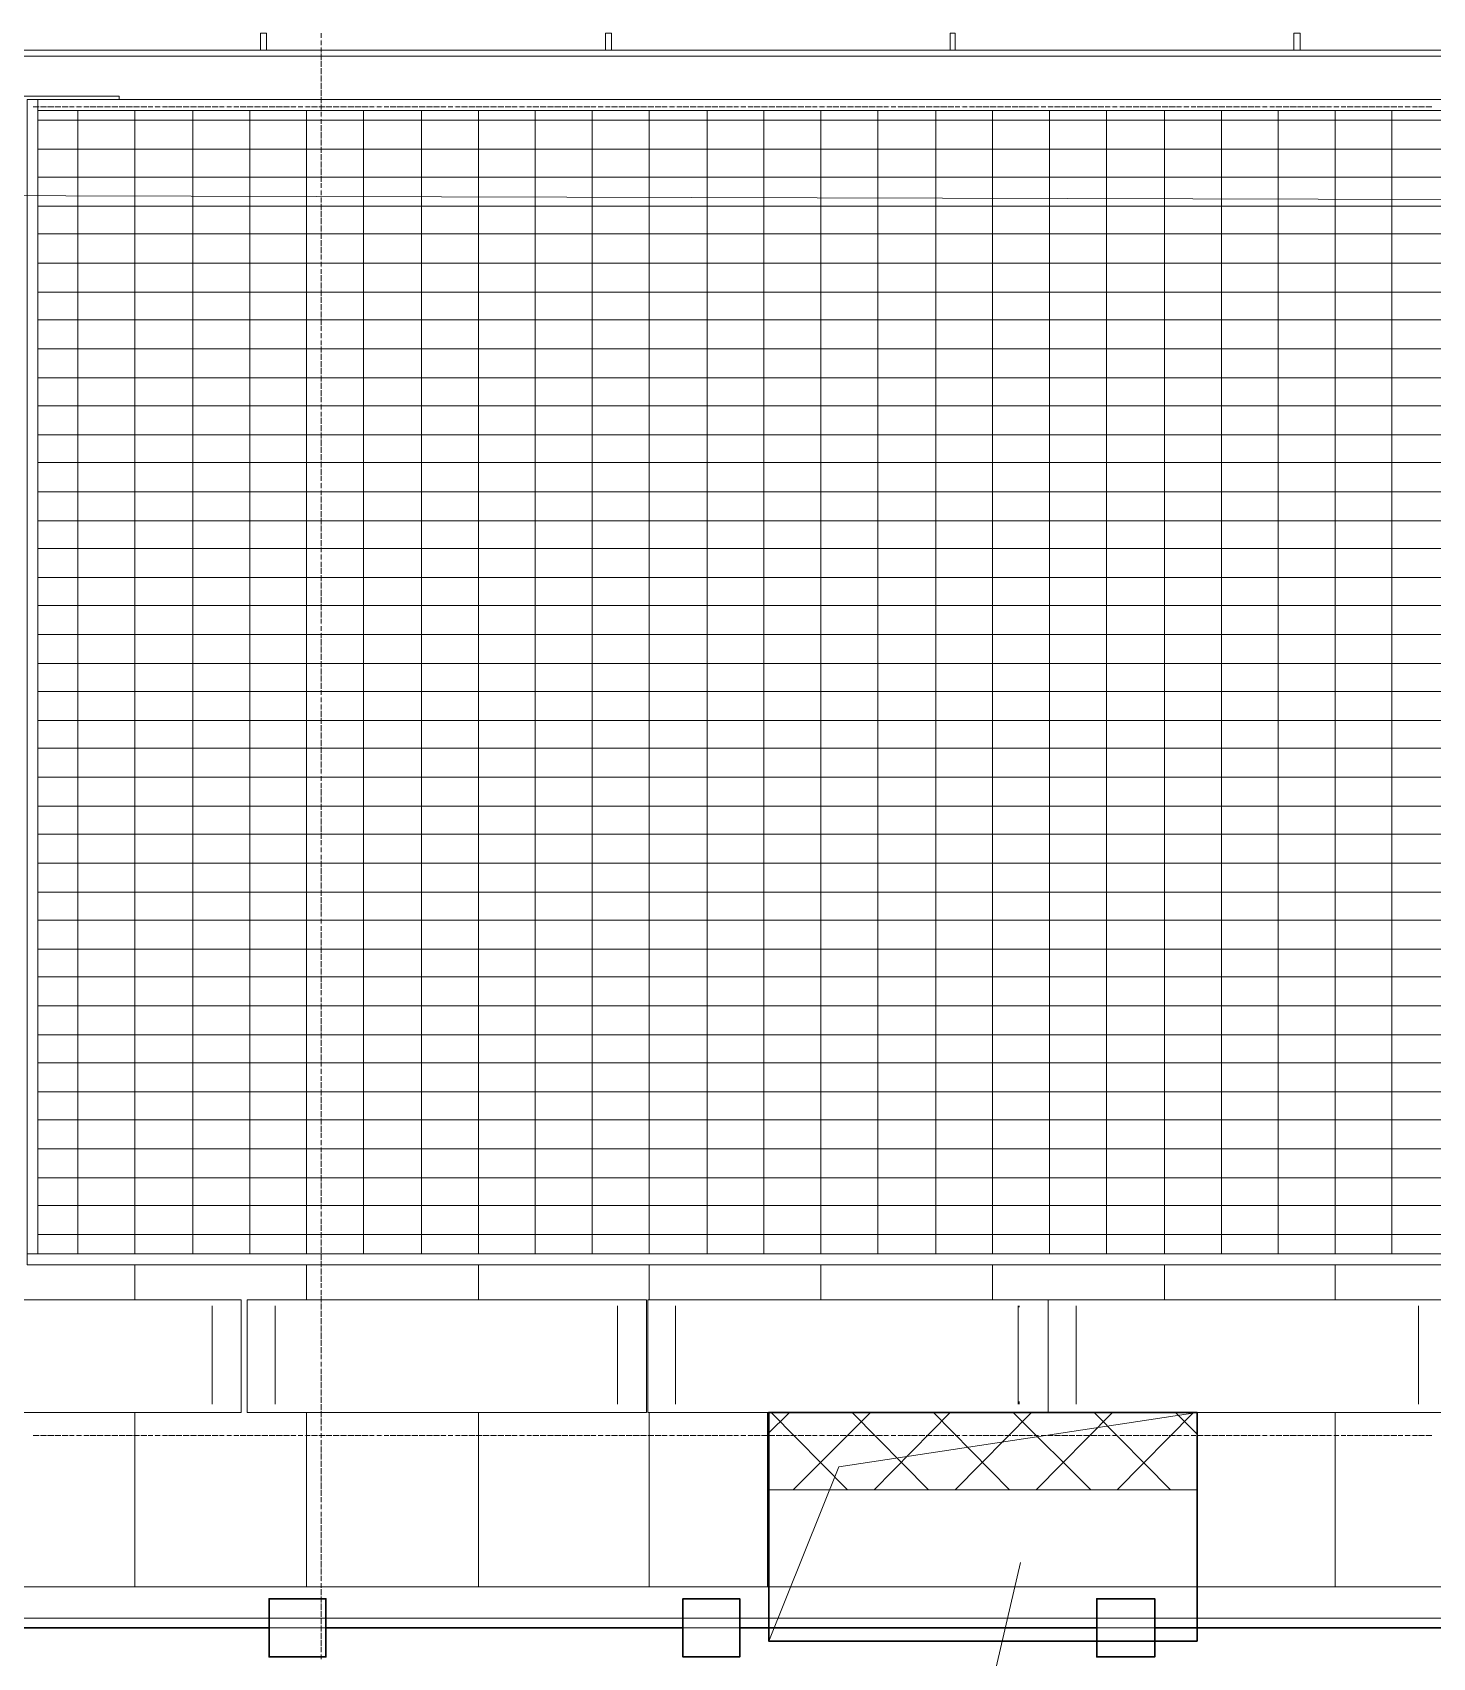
# Model space of a CAD drawing. Header units: millimetres. Extents: x -42533 to 645315, y 3457 to 82611.
# Drawn here: x 560725 to 565625, y 19596 to 25284 of the extents above; entities that cross this region are included whole.
import ezdxf

# ---------------------------------------------------------------- set-up
doc = ezdxf.new("R2010")
doc.units = ezdxf.units.MM
for name, color, linetype, true_color in [('PDF _!ЭОМ.Молниезащита', 7, 'Continuous', 0x954a95), ('PDF _Аннотация', 7, 'Continuous', 0xbababa), ('PDF _Крыша', 7, 'Continuous', 0xbababa), ('PDF _Крыша штриховка', 7, 'Continuous', 0xbababa), ('PDF _Обобщенные модели', 7, 'Continuous', 0xbababa), ('PDF _Ограждение', 7, 'Continuous', 0xbababa), ('PDF _Оси', 7, 'Continuous', 0xbababa), ('PDF _Перекрытие', 7, 'Continuous', 0xbababa), ('PDF _Перекрытие штриховка', 7, 'Continuous', 0xbababa)]:
    doc.layers.add(name, color=color, linetype=linetype, true_color=true_color)
doc.layers.add('PDF _Линии', color=7, linetype='Continuous')

msp = doc.modelspace()

# ---------------------------------------------------------------- linework, layer by layer
at = {"layer": 'PDF _!ЭОМ.Молниезащита', "color": 5, "lineweight": 30}
for points in [[(561552.6, 19699.3), (560553, 19699.3), (560303.1, 19699.3), (560303.1, 19597.6), (560099.8, 19597.6), (560099.8, 19800.9), (560303.1, 19800.9), (560303.1, 19699.3)], [(563001.1, 19699.3), (562001.5, 19699.3), (561751.6, 19699.3), (561751.6, 19597.6), (561552.6, 19597.6), (561552.6, 19800.9), (561751.6, 19800.9), (561751.6, 19699.3)], [(564449.5, 19699.3), (563450, 19699.3), (563200.1, 19699.3), (563200.1, 19597.6), (563001.1, 19597.6), (563001.1, 19800.9), (563200.1, 19800.9), (563200.1, 19699.3)], [(565902.3, 19699.3), (564902.7, 19699.3), (564652.8, 19699.3), (564652.8, 19597.6), (564449.5, 19597.6), (564449.5, 19800.9), (564652.8, 19800.9), (564652.8, 19699.3)]]:
    msp.add_lwpolyline(points, dxfattribs=at)
at = {"layer": 'PDF _!ЭОМ.Молниезащита', "color": 116, "lineweight": 30, "true_color": 0x136734}
msp.add_circle((567904.4, 20845.7), 12246.5, dxfattribs=at)
at = {"layer": 'PDF _!ЭОМ.Молниезащита', "lineweight": 13}
msp.add_arc((569238.6, 19731.8), 18425.9, 113.6261, 221.93481, dxfattribs=at)
at = {"layer": 'PDF _Аннотация', "color": 8, "lineweight": 9}
msp.add_lwpolyline([(564182.7, 19928), (563992.1, 19110.6), (563784.6, 19110.6), (563115.4, 19110.6)], dxfattribs=at)
at = {"layer": 'PDF _Крыша', "color": 8, "lineweight": 9}
msp.add_lwpolyline([(563297.5, 19843.3), (563297.5, 20453.2), (564801.1, 20453.2), (564801.1, 19843.3)], dxfattribs=at)
at = {"layer": 'PDF _Крыша штриховка', "color": 8, "lineweight": 9}
for points in [[(561082.4, 20969.9), (561082.4, 20847.1)], [(561683.9, 20969.9), (561683.9, 20847.1)], [(562285.3, 20969.9), (562285.3, 20847.1)], [(562882.5, 20969.9), (562882.5, 20847.1)], [(563483.9, 20969.9), (563483.9, 20847.1)], [(564085.3, 20969.9), (564085.3, 20847.1)], [(564686.7, 20969.9), (564686.7, 20847.1)], [(565283.9, 20969.9), (565283.9, 20847.1)], [(561082.4, 20453.2), (561082.4, 19843.3)], [(561683.9, 20453.2), (561683.9, 19843.3)], [(562285.3, 20453.2), (562285.3, 19843.3)], [(562882.5, 20453.2), (562882.5, 19843.3)], [(563483.9, 20453.2), (563483.9, 20453.2)], [(564085.3, 20453.2), (564085.3, 20453.2)], [(564686.7, 20453.2), (564686.7, 20453.2)], [(565283.9, 20453.2), (565283.9, 19843.3)]]:
    msp.add_lwpolyline(points, dxfattribs=at)
at = {"layer": 'PDF _Линии', "color": 8, "lineweight": 9}
for points in [[(553827.3, 24730.9), (582318.5, 24654.6), (582229.5, 32125.8), (589577.9, 32125.8), (589577.9, 54975.5), (598506, 54975.5), (598785.5, 20686.1), (592369, 20686.1), (592432.5, 12524.6), (585626.3, 12571.2), (585592.4, 14451.7), (550752.4, 14451.7), (550752.4, 12478), (543802.2, 12478), (543764.1, 20783.5), (537415.3, 20800.5), (537356, 32655.2)], [(563301.8, 19652.7), (563547.4, 20262.6), (564801.1, 20453.2)]]:
    msp.add_lwpolyline(points, dxfattribs=at)
at = {"layer": 'PDF _Линии', "color": 8, "lineweight": 30}
msp.add_lwpolyline([(564801.1, 20453.2), (563301.8, 20453.2), (563301.8, 19652.7), (564801.1, 19652.7)], close=True, dxfattribs=at)
at = {"layer": 'PDF _Обобщенные модели', "color": 8, "lineweight": 9}
for points in [[(559629.7, 25061.2), (561027.4, 25061.2), (561027.4, 25057), (561027.4, 25048.5)], [(561353.5, 20821.6), (561353.5, 20825.9), (561353.5, 20482.8), (561353.5, 20491.3)], [(561573.7, 20821.6), (561573.7, 20825.9), (561573.7, 20482.8), (561573.7, 20491.3)], [(562772.3, 20821.6), (562772.3, 20825.9), (562772.3, 20482.8), (562772.3, 20491.3)], [(562975.6, 20821.6), (562975.6, 20825.9), (562975.6, 20482.8), (562975.6, 20491.3)], [(564174.2, 20825.9), (564174.2, 20482.8)], [(564178.5, 20821.6), (564178.5, 20825.9)], [(564377.5, 20821.6), (564377.5, 20825.9), (564377.5, 20482.8), (564377.5, 20491.3)], [(565576.1, 20821.6), (565576.1, 20825.9), (565576.1, 20482.8), (565576.1, 20491.3)], [(564178.5, 20482.8), (564178.5, 20491.3)]]:
    msp.add_lwpolyline(points, dxfattribs=at)
for points in [[(561455.1, 20847.1), (561455.1, 20830.1), (561455.1, 20821.6), (561455.1, 20487), (561455.1, 20478.6), (561455.1, 20474.3), (561455.1, 20457.4), (561455.1, 20453.2), (560053.2, 20453.2), (560053.2, 20457.4), (560053.2, 20474.3), (560053.2, 20478.6), (560053.2, 20487), (560053.2, 20821.6), (560053.2, 20830.1), (560053.2, 20847.1)], [(562874, 20847.1), (562874, 20830.1), (562874, 20821.6), (562874, 20487), (562874, 20478.6), (562874, 20474.3), (562874, 20457.4), (562874, 20453.2), (561476.3, 20453.2), (561476.3, 20457.4), (561476.3, 20474.3), (561476.3, 20478.6), (561476.3, 20487), (561476.3, 20821.6), (561476.3, 20830.1), (561476.3, 20847.1)], [(564280.1, 20847.1), (564280.1, 20830.1), (564280.1, 20821.6), (564280.1, 20487), (564280.1, 20478.6), (564280.1, 20474.3), (564280.1, 20457.4), (564280.1, 20453.2), (562878.2, 20453.2), (562878.2, 20457.4), (562878.2, 20474.3), (562878.2, 20478.6), (562878.2, 20487), (562878.2, 20821.6), (562878.2, 20830.1), (562878.2, 20847.1)], [(565677.8, 20847.1), (565677.8, 20830.1), (565677.8, 20821.6), (565677.8, 20487), (565677.8, 20478.6), (565677.8, 20474.3), (565677.8, 20457.4), (565677.8, 20453.2), (564280.1, 20453.2), (564280.1, 20457.4), (564280.1, 20474.3), (564280.1, 20478.6), (564280.1, 20487), (564280.1, 20821.6), (564280.1, 20830.1), (564280.1, 20847.1)]]:
    msp.add_lwpolyline(points, close=True, dxfattribs=at)
at = {"layer": 'PDF _Обобщенные модели', "color": 8, "lineweight": 18}
for points in [[(559523.8, 19843.3), (573364.9, 19843.3)], [(583559.4, 19733.2), (559523.8, 19733.2)], [(559523.8, 19699.3), (589323.7, 19699.3)]]:
    msp.add_lwpolyline(points, dxfattribs=at)
at = {"layer": 'PDF _Ограждение', "color": 8, "lineweight": 9}
for points in [[(561522.9, 25281.5), (561522.9, 25243.3), (561522.9, 25222.2), (561544.1, 25222.2), (561544.1, 25243.3), (561544.1, 25281.5)], [(562730, 25281.5), (562730, 25243.3), (562730, 25222.2), (562751.2, 25222.2), (562751.2, 25243.3), (562751.2, 25281.5)], [(563937.1, 25281.5), (563937.1, 25243.3), (563937.1, 25222.2), (563954, 25222.2), (563954, 25243.3), (563954, 25281.5)], [(565139.9, 25281.5), (565139.9, 25243.3), (565139.9, 25222.2), (565161.1, 25222.2), (565161.1, 25243.3), (565161.1, 25281.5)], [(581852.6, 25201), (554293.2, 25201), (554293.2, 25222.2), (581839.9, 25222.2), (554293.2, 25222.2), (554293.2, 25201), (581852.6, 25201), (581852.6, 25213.7)], [(575652, 21008), (575694.4, 21008), (575694.4, 25010.4), (560743.6, 25010.4), (560743.6, 25048.5), (560705.5, 25048.5), (560705.5, 21008), (575652, 21008), (575652, 25010.4), (575694.4, 25010.4), (575694.4, 25048.5), (560743.6, 25048.5), (560743.6, 21008), (560705.5, 21008), (560705.5, 20969.9), (575652, 20969.9)]]:
    msp.add_lwpolyline(points, close=True, dxfattribs=at)
at = {"layer": 'PDF _Оси', "color": 8, "lineweight": 9}
for points in [[(561734.7, 25264.5), (561734.7, 25281.5)], [(561734.7, 25260.3), (561734.7, 25260.3)], [(561734.7, 25239.1), (561734.7, 25256)], [(561734.7, 25234.9), (561734.7, 25234.9)], [(561734.7, 25213.7), (561734.7, 25230.6)], [(561734.7, 25188.3), (561734.7, 25209.5)], [(561734.7, 25162.9), (561734.7, 25184)], [(561734.7, 25137.5), (561734.7, 25158.6)], [(561734.7, 25112), (561734.7, 25133.2)], [(561734.7, 25086.6), (561734.7, 25107.8)], [(561734.7, 25061.2), (561734.7, 25082.4)], [(561734.7, 25035.8), (561734.7, 25057)], [(561734.7, 25014.6), (561734.7, 25031.6)], [(560726.7, 25023.1), (560747.8, 25023.1)], [(560752.1, 25023.1), (560773.3, 25023.1)], [(560777.5, 25023.1), (560798.7, 25023.1)], [(560802.9, 25023.1), (560824.1, 25023.1)], [(560828.3, 25023.1), (560849.5, 25023.1)], [(560853.7, 25023.1), (560870.7, 25023.1)], [(560874.9, 25023.1), (560874.9, 25023.1)], [(560879.1, 25023.1), (560896.1, 25023.1)], [(560900.3, 25023.1), (560900.3, 25023.1)], [(560904.6, 25023.1), (560921.5, 25023.1)], [(560925.7, 25023.1), (560946.9, 25023.1)], [(560951.1, 25023.1), (560972.3, 25023.1)], [(560976.6, 25023.1), (560997.7, 25023.1)], [(561002, 25023.1), (561023.1, 25023.1)], [(561027.4, 25023.1), (561048.6, 25023.1)], [(561052.8, 25023.1), (561074, 25023.1)], [(561078.2, 25023.1), (561099.4, 25023.1)], [(561103.6, 25023.1), (561124.8, 25023.1)], [(561129, 25023.1), (561146, 25023.1)], [(561150.2, 25023.1), (561150.2, 25023.1)], [(561154.4, 25023.1), (561171.4, 25023.1)], [(561175.6, 25023.1), (561175.6, 25023.1)], [(561179.9, 25023.1), (561196.8, 25023.1)], [(561201, 25023.1), (561222.2, 25023.1)], [(561226.4, 25023.1), (561247.6, 25023.1)], [(561251.9, 25023.1), (561273, 25023.1)], [(561277.3, 25023.1), (561298.4, 25023.1)], [(561302.7, 25023.1), (561323.9, 25023.1)], [(561328.1, 25023.1), (561349.3, 25023.1)], [(561353.5, 25023.1), (561374.7, 25023.1)], [(561378.9, 25023.1), (561395.9, 25023.1)], [(561400.1, 25023.1), (561400.1, 25023.1)], [(561404.3, 25023.1), (561421.3, 25023.1)], [(561425.5, 25023.1), (561425.5, 25023.1)], [(561429.7, 25023.1), (561446.7, 25023.1)], [(561450.9, 25023.1), (561472.1, 25023.1)], [(561476.3, 25023.1), (561497.5, 25023.1)], [(561501.7, 25023.1), (561522.9, 25023.1)], [(561527.1, 25023.1), (561548.3, 25023.1)], [(561552.6, 25023.1), (561573.7, 25023.1)], [(561578, 25023.1), (561599.2, 25023.1)], [(561603.4, 25023.1), (561624.6, 25023.1)], [(561628.8, 25023.1), (561645.7, 25023.1)], [(561650, 25023.1), (561650, 25023.1)], [(561654.2, 25023.1), (561671.2, 25023.1)], [(561675.4, 25023.1), (561675.4, 25023.1)], [(561679.6, 25023.1), (561696.6, 25023.1)], [(561700.8, 25023.1), (561722, 25023.1)], [(561726.2, 25023.1), (561747.4, 25023.1)], [(561734.7, 25010.4), (561734.7, 25010.4)], [(561734.7, 24989.2), (561734.7, 25006.2)], [(561734.7, 24985), (561734.7, 24985)], [(561734.7, 24963.8), (561734.7, 24980.7)], [(561751.6, 25023.1), (561772.8, 25023.1)], [(561777, 25023.1), (561798.2, 25023.1)], [(561802.4, 25023.1), (561823.6, 25023.1)], [(561827.9, 25023.1), (561849, 25023.1)], [(561853.3, 25023.1), (561874.4, 25023.1)], [(561878.7, 25023.1), (561899.9, 25023.1)], [(561904.1, 25023.1), (561921, 25023.1)], [(561925.3, 25023.1), (561925.3, 25023.1)], [(561929.5, 25023.1), (561946.4, 25023.1)], [(561950.7, 25023.1), (561950.7, 25023.1)], [(561954.9, 25023.1), (561971.9, 25023.1)], [(561976.1, 25023.1), (561997.3, 25023.1)], [(562001.5, 25023.1), (562022.7, 25023.1)], [(562026.9, 25023.1), (562048.1, 25023.1)], [(562052.3, 25023.1), (562073.5, 25023.1)], [(562077.7, 25023.1), (562098.9, 25023.1)], [(562103.2, 25023.1), (562124.3, 25023.1)], [(562128.6, 25023.1), (562149.7, 25023.1)], [(562154, 25023.1), (562170.9, 25023.1)], [(562175.2, 25023.1), (562175.2, 25023.1)], [(562179.4, 25023.1), (562196.3, 25023.1)], [(562200.6, 25023.1), (562200.6, 25023.1)], [(562204.8, 25023.1), (562221.7, 25023.1)], [(562226, 25023.1), (562247.2, 25023.1)], [(562251.4, 25023.1), (562272.6, 25023.1)], [(562276.8, 25023.1), (562298, 25023.1)], [(562302.2, 25023.1), (562323.4, 25023.1)], [(562327.6, 25023.1), (562348.8, 25023.1)], [(562353, 25023.1), (562374.2, 25023.1)], [(562378.5, 25023.1), (562399.6, 25023.1)], [(562403.9, 25023.1), (562420.8, 25023.1)], [(562425, 25023.1), (562425, 25023.1)], [(562429.3, 25023.1), (562446.2, 25023.1)], [(562450.5, 25023.1), (562450.5, 25023.1)], [(562454.7, 25023.1), (562471.6, 25023.1)], [(562475.9, 25023.1), (562497, 25023.1)], [(562501.3, 25023.1), (562522.5, 25023.1)], [(562526.7, 25023.1), (562547.9, 25023.1)], [(562552.1, 25023.1), (562573.3, 25023.1)], [(562577.5, 25023.1), (562598.7, 25023.1)], [(562602.9, 25023.1), (562624.1, 25023.1)], [(562628.3, 25023.1), (562649.5, 25023.1)], [(562653.8, 25023.1), (562674.9, 25023.1)], [(562679.2, 25023.1), (562696.1, 25023.1)], [(562700.3, 25023.1), (562700.3, 25023.1)], [(562704.6, 25023.1), (562721.5, 25023.1)], [(562725.8, 25023.1), (562725.8, 25023.1)], [(562730, 25023.1), (562746.9, 25023.1)], [(562751.2, 25023.1), (562772.3, 25023.1)], [(562776.6, 25023.1), (562797.8, 25023.1)], [(562802, 25023.1), (562823.2, 25023.1)], [(562827.4, 25023.1), (562848.6, 25023.1)], [(562852.8, 25023.1), (562874, 25023.1)], [(562878.2, 25023.1), (562899.4, 25023.1)], [(562903.6, 25023.1), (562924.8, 25023.1)], [(562929, 25023.1), (562946, 25023.1)], [(562950.2, 25023.1), (562950.2, 25023.1)], [(562954.5, 25023.1), (562971.4, 25023.1)], [(562975.6, 25023.1), (562975.6, 25023.1)], [(562979.9, 25023.1), (562996.8, 25023.1)], [(563001.1, 25023.1), (563022.2, 25023.1)], [(563026.5, 25023.1), (563047.6, 25023.1)], [(563051.9, 25023.1), (563073.1, 25023.1)], [(563077.3, 25023.1), (563098.5, 25023.1)], [(563102.7, 25023.1), (563123.9, 25023.1)], [(563128.1, 25023.1), (563149.3, 25023.1)], [(563153.5, 25023.1), (563174.7, 25023.1)], [(563178.9, 25023.1), (563195.9, 25023.1)], [(563200.1, 25023.1), (563200.1, 25023.1)], [(563204.3, 25023.1), (563221.3, 25023.1)], [(563225.5, 25023.1), (563225.5, 25023.1)], [(563229.8, 25023.1), (563246.7, 25023.1)], [(563250.9, 25023.1), (563272.1, 25023.1)], [(563276.3, 25023.1), (563297.5, 25023.1)], [(563301.8, 25023.1), (563322.9, 25023.1)], [(563327.2, 25023.1), (563348.3, 25023.1)], [(563352.6, 25023.1), (563373.8, 25023.1)], [(563378, 25023.1), (563399.2, 25023.1)], [(563403.4, 25023.1), (563424.6, 25023.1)], [(563428.8, 25023.1), (563450, 25023.1)], [(563454.2, 25023.1), (563471.2, 25023.1)], [(563475.4, 25023.1), (563475.4, 25023.1)], [(563479.6, 25023.1), (563496.6, 25023.1)], [(563500.8, 25023.1), (563500.8, 25023.1)], [(563505.1, 25023.1), (563522, 25023.1)], [(563526.2, 25023.1), (563547.4, 25023.1)], [(563551.6, 25023.1), (563572.8, 25023.1)], [(563577.1, 25023.1), (563598.2, 25023.1)], [(563602.5, 25023.1), (563623.6, 25023.1)], [(563627.9, 25023.1), (563649.1, 25023.1)], [(563653.3, 25023.1), (563674.5, 25023.1)], [(563678.7, 25023.1), (563699.9, 25023.1)], [(563704.1, 25023.1), (563721.1, 25023.1)], [(563725.3, 25023.1), (563725.3, 25023.1)], [(563729.5, 25023.1), (563746.5, 25023.1)], [(563750.7, 25023.1), (563750.7, 25023.1)], [(563754.9, 25023.1), (563771.9, 25023.1)], [(563776.1, 25023.1), (563797.3, 25023.1)], [(563801.5, 25023.1), (563822.7, 25023.1)], [(563826.9, 25023.1), (563848.1, 25023.1)], [(563852.4, 25023.1), (563873.5, 25023.1)], [(563877.8, 25023.1), (563898.9, 25023.1)], [(563903.2, 25023.1), (563924.4, 25023.1)], [(563928.6, 25023.1), (563949.8, 25023.1)], [(563954, 25023.1), (563970.9, 25023.1)], [(563975.2, 25023.1), (563975.2, 25023.1)], [(563979.4, 25023.1), (563996.4, 25023.1)], [(564000.6, 25023.1), (564000.6, 25023.1)], [(564004.8, 25023.1), (564021.8, 25023.1)], [(564026, 25023.1), (564047.2, 25023.1)], [(564051.4, 25023.1), (564072.6, 25023.1)], [(564076.8, 25023.1), (564098, 25023.1)], [(564102.2, 25023.1), (564123.4, 25023.1)], [(564127.7, 25023.1), (564148.8, 25023.1)], [(564153.1, 25023.1), (564174.2, 25023.1)], [(564178.5, 25023.1), (564199.7, 25023.1)], [(564203.9, 25023.1), (564225.1, 25023.1)], [(564229.3, 25023.1), (564246.2, 25023.1)], [(564250.5, 25023.1), (564250.5, 25023.1)], [(564254.7, 25023.1), (564271.7, 25023.1)], [(564275.9, 25023.1), (564275.9, 25023.1)], [(564280.1, 25023.1), (564297.1, 25023.1)], [(564301.3, 25023.1), (564322.5, 25023.1)], [(564326.7, 25023.1), (564347.9, 25023.1)], [(564352.1, 25023.1), (564373.3, 25023.1)], [(564377.5, 25023.1), (564398.7, 25023.1)], [(564403, 25023.1), (564424.1, 25023.1)], [(564428.4, 25023.1), (564449.5, 25023.1)], [(564453.8, 25023.1), (564475, 25023.1)], [(564479.2, 25023.1), (564496.1, 25023.1)], [(564500.4, 25023.1), (564500.4, 25023.1)], [(564504.6, 25023.1), (564521.5, 25023.1)], [(564525.8, 25023.1), (564525.8, 25023.1)], [(564530, 25023.1), (564547, 25023.1)], [(564551.2, 25023.1), (564572.4, 25023.1)], [(564576.6, 25023.1), (564597.8, 25023.1)], [(564602, 25023.1), (564623.2, 25023.1)], [(564627.4, 25023.1), (564648.6, 25023.1)], [(564652.8, 25023.1), (564674, 25023.1)], [(564678.2, 25023.1), (564699.4, 25023.1)], [(564703.7, 25023.1), (564724.8, 25023.1)], [(564729.1, 25023.1), (564746, 25023.1)], [(564750.2, 25023.1), (564750.2, 25023.1)], [(564754.5, 25023.1), (564771.4, 25023.1)], [(564775.7, 25023.1), (564775.7, 25023.1)], [(564779.9, 25023.1), (564796.8, 25023.1)], [(564801.1, 25023.1), (564822.3, 25023.1)], [(564826.5, 25023.1), (564847.7, 25023.1)], [(564851.9, 25023.1), (564873.1, 25023.1)], [(564877.3, 25023.1), (564898.5, 25023.1)], [(564902.7, 25023.1), (564923.9, 25023.1)], [(564928.1, 25023.1), (564949.3, 25023.1)], [(564953.5, 25023.1), (564974.7, 25023.1)], [(564979, 25023.1), (565000.1, 25023.1)], [(565004.4, 25023.1), (565021.3, 25023.1)], [(565025.5, 25023.1), (565025.5, 25023.1)], [(565029.8, 25023.1), (565046.7, 25023.1)], [(565051, 25023.1), (565051, 25023.1)], [(565055.2, 25023.1), (565072.1, 25023.1)], [(565076.4, 25023.1), (565097.5, 25023.1)], [(565101.8, 25023.1), (565123, 25023.1)], [(565127.2, 25023.1), (565148.4, 25023.1)], [(565152.6, 25023.1), (565173.8, 25023.1)], [(565178, 25023.1), (565199.2, 25023.1)], [(565203.4, 25023.1), (565224.6, 25023.1)], [(565228.8, 25023.1), (565250, 25023.1)], [(565254.3, 25023.1), (565271.2, 25023.1)], [(565275.4, 25023.1), (565275.4, 25023.1)], [(565279.7, 25023.1), (565296.6, 25023.1)], [(565300.8, 25023.1), (565300.8, 25023.1)], [(565305.1, 25023.1), (565322, 25023.1)], [(565326.3, 25023.1), (565347.4, 25023.1)], [(565351.7, 25023.1), (565372.8, 25023.1)], [(565377.1, 25023.1), (565398.3, 25023.1)], [(565402.5, 25023.1), (565423.7, 25023.1)], [(565427.9, 25023.1), (565449.1, 25023.1)], [(565453.3, 25023.1), (565474.5, 25023.1)], [(565478.7, 25023.1), (565499.9, 25023.1)], [(565504.1, 25023.1), (565521.1, 25023.1)], [(565525.3, 25023.1), (565525.3, 25023.1)], [(565529.6, 25023.1), (565546.5, 25023.1)], [(565550.7, 25023.1), (565550.7, 25023.1)], [(565555, 25023.1), (565571.9, 25023.1)], [(565576.1, 25023.1), (565597.3, 25023.1)], [(565601.6, 25023.1), (565622.7, 25023.1)], [(561734.7, 24938.4), (561734.7, 24959.6)], [(561734.7, 24913), (561734.7, 24934.2)], [(561734.7, 24887.6), (561734.7, 24908.7)], [(561734.7, 24862.2), (561734.7, 24883.3)], [(561734.7, 24836.7), (561734.7, 24857.9)], [(561734.7, 24811.3), (561734.7, 24832.5)], [(561734.7, 24785.9), (561734.7, 24807.1)], [(561734.7, 24760.5), (561734.7, 24781.7)], [(561734.7, 24739.3), (561734.7, 24756.3)], [(561734.7, 24735.1), (561734.7, 24735.1)], [(561734.7, 24713.9), (561734.7, 24730.9)], [(561734.7, 24709.7), (561734.7, 24709.7)], [(561734.7, 24688.5), (561734.7, 24705.5)], [(561734.7, 24663.1), (561734.7, 24684.3)], [(561734.7, 24637.7), (561734.7, 24658.9)], [(561734.7, 24612.3), (561734.7, 24633.5)], [(561734.7, 24586.9), (561734.7, 24608)], [(561734.7, 24561.4), (561734.7, 24582.6)], [(561734.7, 24536), (561734.7, 24557.2)], [(561734.7, 24510.6), (561734.7, 24531.8)], [(561734.7, 24489.4), (561734.7, 24506.4)], [(561734.7, 24485.2), (561734.7, 24485.2)], [(561734.7, 24464), (561734.7, 24481)], [(561734.7, 24459.8), (561734.7, 24459.8)], [(561734.7, 24438.6), (561734.7, 24455.6)], [(561734.7, 24413.2), (561734.7, 24434.4)], [(561734.7, 24387.8), (561734.7, 24409)], [(561734.7, 24362.4), (561734.7, 24383.6)], [(561734.7, 24337), (561734.7, 24358.2)], [(561734.7, 24311.6), (561734.7, 24332.7)], [(561734.7, 24286.2), (561734.7, 24307.3)], [(561734.7, 24260.7), (561734.7, 24281.9)], [(561734.7, 24239.6), (561734.7, 24256.5)], [(561734.7, 24235.3), (561734.7, 24235.3)], [(561734.7, 24214.2), (561734.7, 24231.1)], [(561734.7, 24209.9), (561734.7, 24209.9)], [(561734.7, 24188.7), (561734.7, 24205.7)], [(561734.7, 24163.3), (561734.7, 24184.5)], [(561734.7, 24137.9), (561734.7, 24159.1)], [(561734.7, 24112.5), (561734.7, 24133.7)], [(561734.7, 24087.1), (561734.7, 24108.3)], [(561734.7, 24061.7), (561734.7, 24082.9)], [(561734.7, 24036.3), (561734.7, 24057.4)], [(561734.7, 24010.9), (561734.7, 24032)], [(561734.7, 23989.7), (561734.7, 24006.6)], [(561734.7, 23985.4), (561734.7, 23985.4)], [(561734.7, 23964.3), (561734.7, 23981.2)], [(561734.7, 23960), (561734.7, 23960)], [(561734.7, 23938.9), (561734.7, 23955.8)], [(561734.7, 23913.4), (561734.7, 23934.6)], [(561734.7, 23888), (561734.7, 23909.2)], [(561734.7, 23862.6), (561734.7, 23883.8)], [(561734.7, 23837.2), (561734.7, 23858.4)], [(561734.7, 23811.8), (561734.7, 23833)], [(561734.7, 23786.4), (561734.7, 23807.6)], [(561734.7, 23761), (561734.7, 23782.1)], [(561734.7, 23735.6), (561734.7, 23756.7)], [(561734.7, 23714.4), (561734.7, 23731.3)], [(561734.7, 23710.1), (561734.7, 23710.1)], [(561734.7, 23689), (561734.7, 23705.9)], [(561734.7, 23684.7), (561734.7, 23684.7)], [(561734.7, 23663.6), (561734.7, 23680.5)], [(561734.7, 23638.1), (561734.7, 23659.3)], [(561734.7, 23612.7), (561734.7, 23633.9)], [(561734.7, 23587.3), (561734.7, 23608.5)], [(561734.7, 23561.9), (561734.7, 23583.1)], [(561734.7, 23536.5), (561734.7, 23557.7)], [(561734.7, 23511.1), (561734.7, 23532.3)], [(561734.7, 23485.7), (561734.7, 23506.8)], [(561734.7, 23464.5), (561734.7, 23481.4)], [(561734.7, 23460.3), (561734.7, 23460.3)], [(561734.7, 23439.1), (561734.7, 23456)], [(561734.7, 23434.8), (561734.7, 23434.8)], [(561734.7, 23413.7), (561734.7, 23430.6)], [(561734.7, 23388.3), (561734.7, 23409.4)], [(561734.7, 23362.8), (561734.7, 23384)], [(561734.7, 23337.4), (561734.7, 23358.6)], [(561734.7, 23312), (561734.7, 23333.2)], [(561734.7, 23286.6), (561734.7, 23307.8)], [(561734.7, 23261.2), (561734.7, 23282.4)], [(561734.7, 23235.8), (561734.7, 23257)], [(561734.7, 23214.6), (561734.7, 23231.6)], [(561734.7, 23210.4), (561734.7, 23210.4)], [(561734.7, 23189.2), (561734.7, 23206.1)], [(561734.7, 23185), (561734.7, 23185)], [(561734.7, 23163.8), (561734.7, 23180.7)], [(561734.7, 23138.4), (561734.7, 23159.5)], [(561734.7, 23113), (561734.7, 23134.1)], [(561734.7, 23087.5), (561734.7, 23108.7)], [(561734.7, 23062.1), (561734.7, 23083.3)], [(561734.7, 23036.7), (561734.7, 23057.9)], [(561734.7, 23011.3), (561734.7, 23032.5)], [(561734.7, 22985.9), (561734.7, 23007.1)], [(561734.7, 22964.7), (561734.7, 22981.7)], [(561734.7, 22960.5), (561734.7, 22960.5)], [(561734.7, 22939.3), (561734.7, 22956.3)], [(561734.7, 22935.1), (561734.7, 22935.1)], [(561734.7, 22913.9), (561734.7, 22930.8)], [(561734.7, 22888.5), (561734.7, 22909.7)], [(561734.7, 22863.1), (561734.7, 22884.3)], [(561734.7, 22837.7), (561734.7, 22858.8)], [(561734.7, 22812.3), (561734.7, 22833.4)], [(561734.7, 22786.8), (561734.7, 22808)], [(561734.7, 22761.4), (561734.7, 22782.6)], [(561734.7, 22736), (561734.7, 22757.2)], [(561734.7, 22710.6), (561734.7, 22731.8)], [(561734.7, 22689.4), (561734.7, 22706.4)], [(561734.7, 22685.2), (561734.7, 22685.2)], [(561734.7, 22664), (561734.7, 22681)], [(561734.7, 22659.8), (561734.7, 22659.8)], [(561734.7, 22638.6), (561734.7, 22655.5)], [(561734.7, 22613.2), (561734.7, 22634.4)], [(561734.7, 22587.8), (561734.7, 22609)], [(561734.7, 22562.4), (561734.7, 22583.5)], [(561734.7, 22537), (561734.7, 22558.1)], [(561734.7, 22511.5), (561734.7, 22532.7)], [(561734.7, 22486.1), (561734.7, 22507.3)], [(561734.7, 22460.7), (561734.7, 22481.9)], [(561734.7, 22439.5), (561734.7, 22456.5)], [(561734.7, 22435.3), (561734.7, 22435.3)], [(561734.7, 22414.1), (561734.7, 22431.1)], [(561734.7, 22409.9), (561734.7, 22409.9)], [(561734.7, 22388.7), (561734.7, 22405.7)], [(561734.7, 22363.3), (561734.7, 22384.5)], [(561734.7, 22337.9), (561734.7, 22359.1)], [(561734.7, 22312.5), (561734.7, 22333.7)], [(561734.7, 22287.1), (561734.7, 22308.2)], [(561734.7, 22261.7), (561734.7, 22282.8)], [(561734.7, 22236.2), (561734.7, 22257.4)], [(561734.7, 22210.8), (561734.7, 22232)], [(561734.7, 22189.7), (561734.7, 22206.6)], [(561734.7, 22185.4), (561734.7, 22185.4)], [(561734.7, 22164.2), (561734.7, 22181.2)], [(561734.7, 22160), (561734.7, 22160)], [(561734.7, 22138.8), (561734.7, 22155.8)], [(561734.7, 22113.4), (561734.7, 22134.6)], [(561734.7, 22088), (561734.7, 22109.2)], [(561734.7, 22062.6), (561734.7, 22083.8)], [(561734.7, 22037.2), (561734.7, 22058.4)], [(561734.7, 22011.8), (561734.7, 22032.9)], [(561734.7, 21986.4), (561734.7, 22007.5)], [(561734.7, 21960.9), (561734.7, 21982.1)], [(561734.7, 21935.5), (561734.7, 21956.7)], [(561734.7, 21914.4), (561734.7, 21931.3)], [(561734.7, 21910.1), (561734.7, 21910.1)], [(561734.7, 21888.9), (561734.7, 21905.9)], [(561734.7, 21863.5), (561734.7, 21884.7)], [(561734.7, 21838.1), (561734.7, 21859.3)], [(561734.7, 21812.7), (561734.7, 21833.9)], [(561734.7, 21787.3), (561734.7, 21808.5)], [(561734.7, 21761.9), (561734.7, 21783.1)], [(561734.7, 21736.5), (561734.7, 21757.6)], [(561734.7, 21711.1), (561734.7, 21732.2)], [(561734.7, 21685.6), (561734.7, 21706.8)], [(561734.7, 21664.5), (561734.7, 21681.4)], [(561734.7, 21660.2), (561734.7, 21660.2)], [(561734.7, 21639.1), (561734.7, 21656)], [(561734.7, 21634.8), (561734.7, 21634.8)], [(561734.7, 21613.6), (561734.7, 21630.6)], [(561734.7, 21588.2), (561734.7, 21609.4)], [(561734.7, 21562.8), (561734.7, 21584)], [(561734.7, 21537.4), (561734.7, 21558.6)], [(561734.7, 21512), (561734.7, 21533.2)], [(561734.7, 21486.6), (561734.7, 21507.8)], [(561734.7, 21461.2), (561734.7, 21482.4)], [(561734.7, 21435.8), (561734.7, 21456.9)], [(561734.7, 21414.6), (561734.7, 21431.5)], [(561734.7, 21410.4), (561734.7, 21410.4)], [(561734.7, 21389.2), (561734.7, 21406.1)], [(561734.7, 21384.9), (561734.7, 21384.9)], [(561734.7, 21363.8), (561734.7, 21380.7)], [(561734.7, 21338.4), (561734.7, 21359.5)], [(561734.7, 21312.9), (561734.7, 21334.1)], [(561734.7, 21287.5), (561734.7, 21308.7)], [(561734.7, 21262.1), (561734.7, 21283.3)], [(561734.7, 21236.7), (561734.7, 21257.9)], [(561734.7, 21211.3), (561734.7, 21232.5)], [(561734.7, 21185.9), (561734.7, 21207.1)], [(561734.7, 21164.7), (561734.7, 21181.6)], [(561734.7, 21160.5), (561734.7, 21160.5)], [(561734.7, 21139.3), (561734.7, 21156.2)], [(561734.7, 21135.1), (561734.7, 21135.1)], [(561734.7, 21113.9), (561734.7, 21130.8)], [(561734.7, 21088.5), (561734.7, 21109.6)], [(561734.7, 21063.1), (561734.7, 21084.2)], [(561734.7, 21037.6), (561734.7, 21058.8)], [(561734.7, 21012.2), (561734.7, 21033.4)], [(561734.7, 20986.8), (561734.7, 21008)], [(561734.7, 20961.4), (561734.7, 20982.6)], [(561734.7, 20936), (561734.7, 20957.2)], [(561734.7, 20910.6), (561734.7, 20931.8)], [(561734.7, 20889.4), (561734.7, 20906.3)], [(561734.7, 20885.2), (561734.7, 20885.2)], [(561734.7, 20864), (561734.7, 20880.9)], [(561734.7, 20838.6), (561734.7, 20859.8)], [(561734.7, 20813.2), (561734.7, 20834.3)], [(561734.7, 20787.8), (561734.7, 20808.9)], [(561734.7, 20762.3), (561734.7, 20783.5)], [(561734.7, 20736.9), (561734.7, 20758.1)], [(561734.7, 20711.5), (561734.7, 20732.7)], [(561734.7, 20686.1), (561734.7, 20707.3)], [(561734.7, 20660.7), (561734.7, 20681.9)], [(561734.7, 20639.5), (561734.7, 20656.5)], [(561734.7, 20635.3), (561734.7, 20635.3)], [(561734.7, 20614.1), (561734.7, 20631)], [(561734.7, 20609.9), (561734.7, 20609.9)], [(561734.7, 20588.7), (561734.7, 20605.6)], [(561734.7, 20563.3), (561734.7, 20584.5)], [(561734.7, 20537.9), (561734.7, 20559)], [(561734.7, 20512.5), (561734.7, 20533.6)], [(561734.7, 20487), (561734.7, 20508.2)], [(561734.7, 20461.6), (561734.7, 20482.8)], [(561734.7, 20436.2), (561734.7, 20457.4)], [(561734.7, 20410.8), (561734.7, 20432)], [(560726.7, 20372.7), (560747.8, 20372.7)], [(560752.1, 20372.7), (560773.3, 20372.7)], [(560777.5, 20372.7), (560798.7, 20372.7)], [(560802.9, 20372.7), (560824.1, 20372.7)], [(560828.3, 20372.7), (560849.5, 20372.7)], [(560853.7, 20372.7), (560870.7, 20372.7)], [(560874.9, 20372.7), (560874.9, 20372.7)], [(560879.1, 20372.7), (560896.1, 20372.7)], [(560900.3, 20372.7), (560900.3, 20372.7)], [(560904.6, 20372.7), (560921.5, 20372.7)], [(560925.7, 20372.7), (560946.9, 20372.7)], [(560951.1, 20372.7), (560972.3, 20372.7)], [(560976.6, 20372.7), (560997.7, 20372.7)], [(561002, 20372.7), (561023.1, 20372.7)], [(561027.4, 20372.7), (561048.6, 20372.7)], [(561052.8, 20372.7), (561074, 20372.7)], [(561078.2, 20372.7), (561099.4, 20372.7)], [(561103.6, 20372.7), (561124.8, 20372.7)], [(561129, 20372.7), (561146, 20372.7)], [(561150.2, 20372.7), (561150.2, 20372.7)], [(561154.4, 20372.7), (561171.4, 20372.7)], [(561175.6, 20372.7), (561175.6, 20372.7)], [(561179.9, 20372.7), (561196.8, 20372.7)], [(561201, 20372.7), (561222.2, 20372.7)], [(561226.4, 20372.7), (561247.6, 20372.7)], [(561251.9, 20372.7), (561273, 20372.7)], [(561277.3, 20372.7), (561298.4, 20372.7)], [(561302.7, 20372.7), (561323.9, 20372.7)], [(561328.1, 20372.7), (561349.3, 20372.7)], [(561353.5, 20372.7), (561374.7, 20372.7)], [(561378.9, 20372.7), (561395.9, 20372.7)], [(561400.1, 20372.7), (561400.1, 20372.7)], [(561404.3, 20372.7), (561421.3, 20372.7)], [(561425.5, 20372.7), (561425.5, 20372.7)], [(561429.7, 20372.7), (561446.7, 20372.7)], [(561450.9, 20372.7), (561472.1, 20372.7)], [(561476.3, 20372.7), (561497.5, 20372.7)], [(561501.7, 20372.7), (561522.9, 20372.7)], [(561527.1, 20372.7), (561548.3, 20372.7)], [(561552.6, 20372.7), (561573.7, 20372.7)], [(561578, 20372.7), (561599.2, 20372.7)], [(561603.4, 20372.7), (561624.6, 20372.7)], [(561628.8, 20372.7), (561645.7, 20372.7)], [(561650, 20372.7), (561650, 20372.7)], [(561654.2, 20372.7), (561671.2, 20372.7)], [(561675.4, 20372.7), (561675.4, 20372.7)], [(561679.6, 20372.7), (561696.6, 20372.7)], [(561700.8, 20372.7), (561722, 20372.7)], [(561726.2, 20372.7), (561747.4, 20372.7)], [(561734.7, 20389.6), (561734.7, 20406.6)], [(561734.7, 20385.4), (561734.7, 20385.4)], [(561734.7, 20364.2), (561734.7, 20381.2)], [(561751.6, 20372.7), (561772.8, 20372.7)], [(561777, 20372.7), (561798.2, 20372.7)], [(561802.4, 20372.7), (561823.6, 20372.7)], [(561827.9, 20372.7), (561849, 20372.7)], [(561853.3, 20372.7), (561874.4, 20372.7)], [(561878.7, 20372.7), (561899.9, 20372.7)], [(561904.1, 20372.7), (561921, 20372.7)], [(561925.3, 20372.7), (561925.3, 20372.7)], [(561929.5, 20372.7), (561946.4, 20372.7)], [(561950.7, 20372.7), (561950.7, 20372.7)], [(561954.9, 20372.7), (561971.9, 20372.7)], [(561976.1, 20372.7), (561997.3, 20372.7)], [(562001.5, 20372.7), (562022.7, 20372.7)], [(562026.9, 20372.7), (562048.1, 20372.7)], [(562052.3, 20372.7), (562073.5, 20372.7)], [(562077.7, 20372.7), (562098.9, 20372.7)], [(562103.2, 20372.7), (562124.3, 20372.7)], [(562128.6, 20372.7), (562149.7, 20372.7)], [(562154, 20372.7), (562170.9, 20372.7)], [(562175.2, 20372.7), (562175.2, 20372.7)], [(562179.4, 20372.7), (562196.3, 20372.7)], [(562200.6, 20372.7), (562200.6, 20372.7)], [(562204.8, 20372.7), (562221.7, 20372.7)], [(562226, 20372.7), (562247.2, 20372.7)], [(562251.4, 20372.7), (562272.6, 20372.7)], [(562276.8, 20372.7), (562298, 20372.7)], [(562302.2, 20372.7), (562323.4, 20372.7)], [(562327.6, 20372.7), (562348.8, 20372.7)], [(562353, 20372.7), (562374.2, 20372.7)], [(562378.5, 20372.7), (562399.6, 20372.7)], [(562403.9, 20372.7), (562420.8, 20372.7)], [(562425, 20372.7), (562425, 20372.7)], [(562429.3, 20372.7), (562446.2, 20372.7)], [(562450.5, 20372.7), (562450.5, 20372.7)], [(562454.7, 20372.7), (562471.6, 20372.7)], [(562475.9, 20372.7), (562497, 20372.7)], [(562501.3, 20372.7), (562522.5, 20372.7)], [(562526.7, 20372.7), (562547.9, 20372.7)], [(562552.1, 20372.7), (562573.3, 20372.7)], [(562577.5, 20372.7), (562598.7, 20372.7)], [(562602.9, 20372.7), (562624.1, 20372.7)], [(562628.3, 20372.7), (562649.5, 20372.7)], [(562653.8, 20372.7), (562674.9, 20372.7)], [(562679.2, 20372.7), (562696.1, 20372.7)], [(562700.3, 20372.7), (562700.3, 20372.7)], [(562704.6, 20372.7), (562721.5, 20372.7)], [(562725.8, 20372.7), (562725.8, 20372.7)], [(562730, 20372.7), (562746.9, 20372.7)], [(562751.2, 20372.7), (562772.3, 20372.7)], [(562776.6, 20372.7), (562797.8, 20372.7)], [(562802, 20372.7), (562823.2, 20372.7)], [(562827.4, 20372.7), (562848.6, 20372.7)], [(562852.8, 20372.7), (562874, 20372.7)], [(562878.2, 20372.7), (562899.4, 20372.7)], [(562903.6, 20372.7), (562924.8, 20372.7)], [(562929, 20372.7), (562946, 20372.7)], [(562950.2, 20372.7), (562950.2, 20372.7)], [(562954.5, 20372.7), (562971.4, 20372.7)], [(562975.6, 20372.7), (562975.6, 20372.7)], [(562979.9, 20372.7), (562996.8, 20372.7)], [(563001.1, 20372.7), (563022.2, 20372.7)], [(563026.5, 20372.7), (563047.6, 20372.7)], [(563051.9, 20372.7), (563073.1, 20372.7)], [(563077.3, 20372.7), (563098.5, 20372.7)], [(563102.7, 20372.7), (563123.9, 20372.7)], [(563128.1, 20372.7), (563149.3, 20372.7)], [(563153.5, 20372.7), (563174.7, 20372.7)], [(563178.9, 20372.7), (563195.9, 20372.7)], [(563200.1, 20372.7), (563200.1, 20372.7)], [(563204.3, 20372.7), (563221.3, 20372.7)], [(563225.5, 20372.7), (563225.5, 20372.7)], [(563229.8, 20372.7), (563246.7, 20372.7)], [(563250.9, 20372.7), (563272.1, 20372.7)], [(563276.3, 20372.7), (563297.5, 20372.7)], [(563301.8, 20372.7), (563322.9, 20372.7)], [(563327.2, 20372.7), (563348.3, 20372.7)], [(563352.6, 20372.7), (563373.8, 20372.7)], [(563378, 20372.7), (563399.2, 20372.7)], [(563403.4, 20372.7), (563424.6, 20372.7)], [(563428.8, 20372.7), (563450, 20372.7)], [(563454.2, 20372.7), (563471.2, 20372.7)], [(563475.4, 20372.7), (563475.4, 20372.7)], [(563479.6, 20372.7), (563496.6, 20372.7)], [(563500.8, 20372.7), (563500.8, 20372.7)], [(563505.1, 20372.7), (563522, 20372.7)], [(563526.2, 20372.7), (563547.4, 20372.7)], [(563551.6, 20372.7), (563572.8, 20372.7)], [(563577.1, 20372.7), (563598.2, 20372.7)], [(563602.5, 20372.7), (563623.6, 20372.7)], [(563627.9, 20372.7), (563649.1, 20372.7)], [(563653.3, 20372.7), (563674.5, 20372.7)], [(563678.7, 20372.7), (563699.9, 20372.7)], [(563704.1, 20372.7), (563721.1, 20372.7)], [(563725.3, 20372.7), (563725.3, 20372.7)], [(563729.5, 20372.7), (563746.5, 20372.7)], [(563750.7, 20372.7), (563750.7, 20372.7)], [(563754.9, 20372.7), (563771.9, 20372.7)], [(563776.1, 20372.7), (563797.3, 20372.7)], [(563801.5, 20372.7), (563822.7, 20372.7)], [(563826.9, 20372.7), (563848.1, 20372.7)], [(563852.4, 20372.7), (563873.5, 20372.7)], [(563877.8, 20372.7), (563898.9, 20372.7)], [(563903.2, 20372.7), (563924.4, 20372.7)], [(563928.6, 20372.7), (563949.8, 20372.7)], [(563954, 20372.7), (563970.9, 20372.7)], [(563975.2, 20372.7), (563975.2, 20372.7)], [(563979.4, 20372.7), (563996.4, 20372.7)], [(564000.6, 20372.7), (564000.6, 20372.7)], [(564004.8, 20372.7), (564021.8, 20372.7)], [(564026, 20372.7), (564047.2, 20372.7)], [(564051.4, 20372.7), (564072.6, 20372.7)], [(564076.8, 20372.7), (564098, 20372.7)], [(564102.2, 20372.7), (564123.4, 20372.7)], [(564127.7, 20372.7), (564148.8, 20372.7)], [(564153.1, 20372.7), (564174.2, 20372.7)], [(564178.5, 20372.7), (564199.7, 20372.7)], [(564203.9, 20372.7), (564225.1, 20372.7)], [(564229.3, 20372.7), (564246.2, 20372.7)], [(564250.5, 20372.7), (564250.5, 20372.7)], [(564254.7, 20372.7), (564271.7, 20372.7)], [(564275.9, 20372.7), (564275.9, 20372.7)], [(564280.1, 20372.7), (564297.1, 20372.7)], [(564301.3, 20372.7), (564322.5, 20372.7)], [(564326.7, 20372.7), (564347.9, 20372.7)], [(564352.1, 20372.7), (564373.3, 20372.7)], [(564377.5, 20372.7), (564398.7, 20372.7)], [(564403, 20372.7), (564424.1, 20372.7)], [(564428.4, 20372.7), (564449.5, 20372.7)], [(564453.8, 20372.7), (564475, 20372.7)], [(564479.2, 20372.7), (564496.1, 20372.7)], [(564500.4, 20372.7), (564500.4, 20372.7)], [(564504.6, 20372.7), (564521.5, 20372.7)], [(564525.8, 20372.7), (564525.8, 20372.7)], [(564530, 20372.7), (564547, 20372.7)], [(564551.2, 20372.7), (564572.4, 20372.7)], [(564576.6, 20372.7), (564597.8, 20372.7)], [(564602, 20372.7), (564623.2, 20372.7)], [(564627.4, 20372.7), (564648.6, 20372.7)], [(564652.8, 20372.7), (564674, 20372.7)], [(564678.2, 20372.7), (564699.4, 20372.7)], [(564703.7, 20372.7), (564724.8, 20372.7)], [(564729.1, 20372.7), (564746, 20372.7)], [(564750.2, 20372.7), (564750.2, 20372.7)], [(564754.5, 20372.7), (564771.4, 20372.7)], [(564775.7, 20372.7), (564775.7, 20372.7)], [(564779.9, 20372.7), (564796.8, 20372.7)], [(564801.1, 20372.7), (564822.3, 20372.7)], [(564826.5, 20372.7), (564847.7, 20372.7)], [(564851.9, 20372.7), (564873.1, 20372.7)], [(564877.3, 20372.7), (564898.5, 20372.7)], [(564902.7, 20372.7), (564923.9, 20372.7)], [(564928.1, 20372.7), (564949.3, 20372.7)], [(564953.5, 20372.7), (564974.7, 20372.7)], [(564979, 20372.7), (565000.1, 20372.7)], [(565004.4, 20372.7), (565021.3, 20372.7)], [(565025.5, 20372.7), (565025.5, 20372.7)], [(565029.8, 20372.7), (565046.7, 20372.7)], [(565051, 20372.7), (565051, 20372.7)], [(565055.2, 20372.7), (565072.1, 20372.7)], [(565076.4, 20372.7), (565097.5, 20372.7)], [(565101.8, 20372.7), (565123, 20372.7)], [(565127.2, 20372.7), (565148.4, 20372.7)], [(565152.6, 20372.7), (565173.8, 20372.7)], [(565178, 20372.7), (565199.2, 20372.7)], [(565203.4, 20372.7), (565224.6, 20372.7)], [(565228.8, 20372.7), (565250, 20372.7)], [(565254.3, 20372.7), (565271.2, 20372.7)], [(565275.4, 20372.7), (565275.4, 20372.7)], [(565279.7, 20372.7), (565296.6, 20372.7)], [(565300.8, 20372.7), (565300.8, 20372.7)], [(565305.1, 20372.7), (565322, 20372.7)], [(565326.3, 20372.7), (565347.4, 20372.7)], [(565351.7, 20372.7), (565372.8, 20372.7)], [(565377.1, 20372.7), (565398.3, 20372.7)], [(565402.5, 20372.7), (565423.7, 20372.7)], [(565427.9, 20372.7), (565449.1, 20372.7)], [(565453.3, 20372.7), (565474.5, 20372.7)], [(565478.7, 20372.7), (565499.9, 20372.7)], [(565504.1, 20372.7), (565521.1, 20372.7)], [(565525.3, 20372.7), (565525.3, 20372.7)], [(565529.6, 20372.7), (565546.5, 20372.7)], [(565550.7, 20372.7), (565550.7, 20372.7)], [(565555, 20372.7), (565571.9, 20372.7)], [(565576.1, 20372.7), (565597.3, 20372.7)], [(565601.6, 20372.7), (565622.7, 20372.7)], [(561734.7, 20360), (561734.7, 20360)], [(561734.7, 20338.8), (561734.7, 20355.7)], [(561734.7, 20313.4), (561734.7, 20334.6)], [(561734.7, 20288), (561734.7, 20309.2)], [(561734.7, 20262.6), (561734.7, 20283.7)], [(561734.7, 20237.2), (561734.7, 20258.3)], [(561734.7, 20211.7), (561734.7, 20232.9)], [(561734.7, 20186.3), (561734.7, 20207.5)], [(561734.7, 20160.9), (561734.7, 20182.1)], [(561734.7, 20139.7), (561734.7, 20156.7)], [(561734.7, 20135.5), (561734.7, 20135.5)], [(561734.7, 20114.3), (561734.7, 20131.3)], [(561734.7, 20110.1), (561734.7, 20110.1)], [(561734.7, 20088.9), (561734.7, 20105.9)], [(561734.7, 20063.5), (561734.7, 20084.7)], [(561734.7, 20038.1), (561734.7, 20059.3)], [(561734.7, 20012.7), (561734.7, 20033.9)], [(561734.7, 19987.3), (561734.7, 20008.5)], [(561734.7, 19961.9), (561734.7, 19983)], [(561734.7, 19936.5), (561734.7, 19957.6)], [(561734.7, 19911), (561734.7, 19932.2)], [(561734.7, 19885.6), (561734.7, 19906.8)], [(561734.7, 19864.4), (561734.7, 19881.4)], [(561734.7, 19860.2), (561734.7, 19860.2)], [(561734.7, 19839), (561734.7, 19856)], [(561734.7, 19813.6), (561734.7, 19834.8)], [(561734.7, 19788.2), (561734.7, 19809.4)], [(561734.7, 19762.8), (561734.7, 19784)], [(561734.7, 19737.4), (561734.7, 19758.6)], [(561734.7, 19712), (561734.7, 19733.2)], [(561734.7, 19686.6), (561734.7, 19707.7)], [(561734.7, 19661.2), (561734.7, 19682.3)], [(561734.7, 19635.7), (561734.7, 19656.9)], [(561734.7, 19614.6), (561734.7, 19631.5)], [(561734.7, 19610.3), (561734.7, 19610.3)], [(561734.7, 19589.2), (561734.7, 19606.1)]]:
    msp.add_lwpolyline(points, dxfattribs=at)
at = {"layer": 'PDF _Перекрытие', "color": 8, "lineweight": 18}
msp.add_lwpolyline([(563297.5, 20182.1), (564801.1, 20182.1)], dxfattribs=at)
at = {"layer": 'PDF _Перекрытие штриховка', "color": 8, "lineweight": 9}
for points in [[(560743.6, 24976.5), (575652, 24976.5)], [(560883.4, 21008), (560883.4, 25010.4)], [(561082.4, 21008), (561082.4, 25010.4)], [(561285.7, 21008), (561285.7, 25010.4)], [(561484.8, 21008), (561484.8, 25010.4)], [(561683.9, 21008), (561683.9, 25010.4)], [(561882.9, 21008), (561882.9, 25010.4)], [(562086.2, 21008), (562086.2, 25010.4)], [(562285.3, 21008), (562285.3, 25010.4)], [(562484.3, 21008), (562484.3, 25010.4)], [(562683.4, 21008), (562683.4, 25010.4)], [(562882.5, 21008), (562882.5, 25010.4)], [(563085.8, 21008), (563085.8, 25010.4)], [(563284.8, 21008), (563284.8, 25010.4)], [(563483.9, 21008), (563483.9, 25010.4)], [(563682.9, 21008), (563682.9, 25010.4)], [(563886.2, 21008), (563886.2, 25010.4)], [(564085.3, 21008), (564085.3, 25010.4)], [(564284.4, 21008), (564284.4, 25010.4)], [(564483.4, 21008), (564483.4, 25010.4)], [(564686.7, 21008), (564686.7, 25010.4)], [(564885.8, 21008), (564885.8, 25010.4)], [(565084.8, 21008), (565084.8, 25010.4)], [(565283.9, 21008), (565283.9, 25010.4)], [(565483, 21008), (565483, 25010.4)], [(560743.6, 24874.9), (575652, 24874.9)], [(560743.6, 24777.5), (575652, 24777.5)], [(560743.6, 24675.8), (575652, 24675.8)], [(560743.6, 24578.4), (575652, 24578.4)], [(560743.6, 24476.7), (575652, 24476.7)], [(560743.6, 24375.1), (575652, 24375.1)], [(560743.6, 24277.7), (575652, 24277.7)], [(560743.6, 24176), (575652, 24176)], [(560743.6, 24074.4), (575652, 24074.4)], [(560743.6, 23977), (575652, 23977)], [(560743.6, 23875.3), (575652, 23875.3)], [(560743.6, 23777.9), (575652, 23777.9)], [(560743.6, 23676.3), (575652, 23676.3)], [(560743.6, 23574.6), (575652, 23574.6)], [(560743.6, 23477.2), (575652, 23477.2)], [(560743.6, 23375.6), (575652, 23375.6)], [(560743.6, 23278.1), (575652, 23278.1)], [(560743.6, 23176.5), (575652, 23176.5)], [(560743.6, 23074.8), (575652, 23074.8)], [(560743.6, 22977.4), (575652, 22977.4)], [(560743.6, 22875.8), (575652, 22875.8)], [(560743.6, 22778.4), (575652, 22778.4)], [(560743.6, 22676.7), (575652, 22676.7)], [(560743.6, 22575.1), (575652, 22575.1)], [(560743.6, 22477.7), (575652, 22477.7)], [(560743.6, 22376), (575652, 22376)], [(560743.6, 22274.4), (575652, 22274.4)], [(560743.6, 22176.9), (575652, 22176.9)], [(560743.6, 22075.3), (575652, 22075.3)], [(560743.6, 21977.9), (575652, 21977.9)], [(560743.6, 21876.2), (575652, 21876.2)], [(560743.6, 21774.6), (575652, 21774.6)], [(560743.6, 21677.2), (575652, 21677.2)], [(560743.6, 21575.5), (575652, 21575.5)], [(560743.6, 21478.1), (575652, 21478.1)], [(560743.6, 21376.5), (575652, 21376.5)], [(560743.6, 21274.8), (575652, 21274.8)], [(560743.6, 21177.4), (575652, 21177.4)], [(560743.6, 21075.8), (575652, 21075.8)], [(563297.5, 20376.9), (563373.8, 20453.2)], [(563577.1, 20182.1), (563310.2, 20453.2)], [(563386.5, 20182.1), (563657.5, 20453.2)], [(563860.8, 20182.1), (563594, 20453.2)], [(563670.2, 20182.1), (563937.1, 20453.2)], [(564144.6, 20182.1), (563877.8, 20453.2)], [(563954, 20182.1), (564220.8, 20453.2)], [(564428.4, 20182.1), (564157.3, 20453.2)], [(564237.8, 20182.1), (564504.6, 20453.2)], [(564707.9, 20182.1), (564441.1, 20453.2)], [(564521.5, 20182.1), (564788.4, 20453.2)], [(564801.1, 20376.9), (564724.8, 20453.2)]]:
    msp.add_lwpolyline(points, dxfattribs=at)

doc.saveas('drawing.dxf')
